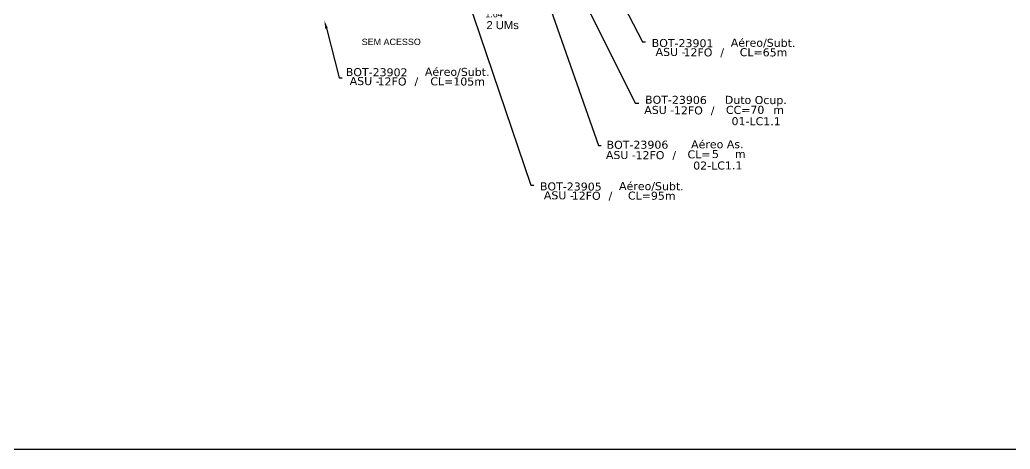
# Model space of a CAD drawing. Header units: metres. Extents: x -1286 to 457, y -500 to 94.
# Drawn here: x -900.8 to -616.3, y -499.8 to -376.4 of the extents above; entities that cross this region are included whole.
import ezdxf
from ezdxf import colors
from ezdxf.entities.mleader import LeaderData, LeaderLine
from ezdxf.enums import TextEntityAlignment as Align
from ezdxf.math import Vec2, Vec3

# ---------------------------------------------------------------- set-up
doc = ezdxf.new("R2010")
doc.units = ezdxf.units.M
doc.layers.add("20.0-LEGENDA DOS CDO'S", color=1, linetype='Continuous', lineweight=0)
doc.layers.add('EXTRA', color=50, linetype='Continuous', plot=False)
for name, color, linetype in [('label_cabos', 7, 'Continuous'), ('Legenda', 1, 'Continuous'), ('SETA', 7, 'Continuous')]:
    doc.layers.add(name, color=color, linetype=linetype)
doc.styles.add('ARIAL', font='arial.ttf')
doc.styles.add('DIGICADE', font='arial.ttf')
doc.styles.add('siredit', font='verdana.ttf')

# ---------------------------------------------------------------- blocks, each defined once
blk = doc.blocks.new('Inst CDOE-8 CAIXA DIST OPT CDOE 48F_8D C_SPL OPTAP')
at = {"layer": "20.0-LEGENDA DOS CDO'S", "color": 0}
for tag, p, style, flags in [('ID_ATIVIDADE', (0.12, 6.47), 'ARIAL', 3), ('FATOR', (7.92, 6.47), 'ARIAL', 1), ('QTDE', (0.23, -0.97), 'DIGICADE', 3)]:
    blk.add_attdef(tag, p, '', height=0.8, rotation=0.118, dxfattribs=dict(at, style=style, flags=flags))
at = {"layer": "20.0-LEGENDA DOS CDO'S", "color": 0, "style": 'ARIAL'}
for tag, p, height in [('FID', (0.12, 5.25), 0.8), ('SAP', (0.12, 2.96), 0.8), ('CORDOALHA', (0.12, 4.02), 0.8), ('1:XX', (-0.01, 1.7), 0.8), ('UMS', (0.14, 0.22), 1)]:
    blk.add_attdef(tag, p, '', height=height, rotation=0.118, dxfattribs=at)
blk.add_attdef('FIBRAS_UTILIZADAS', text='', height=0.8, rotation=0.118, dxfattribs=at).set_placement((13.48, 5.26), align=Align.CENTER)
blk = doc.blocks.new('LEGENDA DOS CABOS')
at = {"layer": 'EXTRA', "color": 0, "style": 'siredit'}
for tag, p in [('ID', (4.6, 0.97)), ('XX', (9.03, 0.97))]:
    blk.add_attdef(tag, text='', height=0.48, rotation=359.69, dxfattribs=at).set_placement(p, align=Align.MIDDLE_CENTER)
at = {"layer": 'Legenda', "color": 0, "style": 'siredit'}
for tag, p in [('TIPO_CABO', (1.31, 0)), ('CABO', (4.69, -0.05)), ('/', (6.81, -0.05)), ('METROS', (10.03, -0.05))]:
    blk.add_attdef(tag, text='', height=0.8, rotation=359.69, dxfattribs=at).set_placement(p, align=Align.MIDDLE_CENTER)
blk = doc.blocks.new('Inst CB AS CFOA-SM-ASU-120-S-12')
at = {"layer": 'label_cabos', "color": 0, "style": 'siredit'}
for tag, flags, p in [('ID_ATIVIDADE', 3, (1.31, 2.67)), ('FATOR', 1, (11.56, 2.55))]:
    blk.add_attdef(tag, text='', height=1, rotation=359.69, dxfattribs=dict(at, flags=flags)).set_placement(p, align=Align.MIDDLE_CENTER)
for tag, p in [('DESTINO_CABO', (3.13, 1.26)), ('TIPO_CABO', (13.11, 1.24)), ('TIPO_CABO', (1.26, 0)), ('CABO', (4.69, -0.05)), ('/', (7.71, -0.05)), ('LANCE', (10.81, 0)), ('UND', (15.96, 0)), ('FID', (13.15, -1.41))]:
    blk.add_attdef(tag, text='', height=1, rotation=359.69, dxfattribs=at).set_placement(p, align=Align.MIDDLE_CENTER)
blk.add_attdef('QTDE', (12.43, -0.47), '', height=1, rotation=359.69, dxfattribs=at)
blk = doc.blocks.new('Inst CB DT OCUP CFOA-SM-ASU-120-S-12')
at = {"layer": 'label_cabos', "color": 0, "style": 'siredit'}
for tag, flags, p in [('ID_ATIVIDADE', 3, (1.31, 2.67)), ('FATOR', 1, (11.56, 2.55))]:
    blk.add_attdef(tag, text='', height=1, rotation=359.69, dxfattribs=dict(at, flags=flags)).set_placement(p, align=Align.MIDDLE_CENTER)
for tag, p in [('DESTINO_CABO', (3.13, 1.26)), ('TIPO_CABO', (13.11, 1.24)), ('TIPO_CABO', (1.26, 0)), ('CABO', (4.69, -0.05)), ('/', (7.71, -0.05)), ('LANCE', (10.91, 0)), ('UND', (15.96, 0)), ('FID', (13.15, -1.41))]:
    blk.add_attdef(tag, text='', height=1, rotation=359.69, dxfattribs=at).set_placement(p, align=Align.MIDDLE_CENTER)
blk.add_attdef('QTDE', (12.43, -0.47), '', height=1, rotation=359.69, dxfattribs=at)

msp = doc.modelspace()

# ---------------------------------------------------------------- linework, layer by layer
msp.add_lwpolyline([(-1286.07, -499.81), (-445.07, -499.81), (-445.07, 94.19), (-1286.07, 94.19)], close=True)

# ---------------------------------------------------------------- block references
at = {"layer": "20.0-LEGENDA DOS CDO'S", "color": 7, "lineweight": 0, "xscale": 2.298850574712644, "yscale": 2.298850574712644, "zscale": 2.298850574712644}
msp.add_blockref('Inst CDOE-8 CAIXA DIST OPT CDOE 48F_8D C_SPL OPTAP', (-767.06, -379.62), dxfattribs=at).add_auto_attribs({'FID': 'BOT-23906', 'CORDOALHA': 'CORD', 'SAP': 'SAP 324607', '1:XX': '1:64', 'UMS': '2 UMs', 'FIBRAS_UTILIZADAS': '(8/0)'})
at = {"layer": 'label_cabos', "color": 0, "lineweight": 0}
ref = msp.add_blockref('LEGENDA DOS CABOS', (-720.15, -386.86), dxfattribs=dict(at, xscale=2.298850574712644, yscale=2.298850574712644, zscale=2.298850574712644))
ref.add_attrib('ID', 'BOT-23901', dxfattribs={"color": 0, "height": 2.299, "rotation": 359.69, "style": 'siredit'}).set_placement((-710.4, -383.12), align=Align.MIDDLE_CENTER)
ref.add_attrib('CABO', '12FO', dxfattribs={"color": 0, "height": 2.299, "rotation": 359.69, "style": 'siredit'}).set_placement((-705.98, -385.77), align=Align.MIDDLE_CENTER)
ref.add_attrib('METROS', 'CL=65m', dxfattribs={"color": 0, "height": 2.299, "rotation": 359.69, "style": 'siredit'}).set_placement((-687.14, -385.77), align=Align.MIDDLE_CENTER)
ref.add_attrib('XX', 'Aéreo/Subt.', dxfattribs={"color": 0, "height": 2.2989, "rotation": 359.69, "style": 'siredit'}).set_placement((-687.26, -383.02), align=Align.MIDDLE_CENTER)
ref.add_attrib('/', '/', dxfattribs={"color": 0, "height": 2.3, "rotation": 359.69, "style": 'siredit'}).set_placement((-699.02, -385.77), align=Align.MIDDLE_CENTER)
ref.add_attrib('TIPO_CABO', 'ASU -', dxfattribs={"color": 0, "height": 2.299, "rotation": 359.69, "style": 'siredit'}).set_placement((-713.85, -385.66), align=Align.MIDDLE_CENTER)
ref = msp.add_blockref('LEGENDA DOS CABOS', (-808.04, -395.23), dxfattribs=dict(at, xscale=2.298850574712644, yscale=2.298850574712644, zscale=2.298850574712644))
ref.add_attrib('ID', 'BOT-23902', dxfattribs={"color": 0, "height": 2.299, "rotation": 359.69, "style": 'siredit'}).set_placement((-798.29, -391.48), align=Align.MIDDLE_CENTER)
ref.add_attrib('CABO', '12FO', dxfattribs={"color": 0, "height": 2.299, "rotation": 359.69, "style": 'siredit'}).set_placement((-793.87, -394.14), align=Align.MIDDLE_CENTER)
ref.add_attrib('METROS', 'CL=105m', dxfattribs={"color": 0, "height": 2.299, "rotation": 359.69, "style": 'siredit'}).set_placement((-775.03, -394.14), align=Align.MIDDLE_CENTER)
ref.add_attrib('XX', 'Aéreo/Subt.', dxfattribs={"color": 0, "height": 2.2989, "rotation": 359.69, "style": 'siredit'}).set_placement((-775.15, -391.38), align=Align.MIDDLE_CENTER)
ref.add_attrib('/', '/', dxfattribs={"color": 0, "height": 2.3, "rotation": 359.69, "style": 'siredit'}).set_placement((-786.91, -394.14), align=Align.MIDDLE_CENTER)
ref.add_attrib('TIPO_CABO', 'ASU -', dxfattribs={"color": 0, "height": 2.299, "rotation": 359.69, "style": 'siredit'}).set_placement((-801.74, -394.03), align=Align.MIDDLE_CENTER)
ref = msp.add_blockref('Inst CB DT OCUP CFOA-SM-ASU-120-S-12', (-719.5, -402.32), dxfattribs=dict(at, xscale=2.298850574712644, yscale=2.298850574712644, zscale=2.298850574712644))
ref.add_attrib('DESTINO_CABO', 'BOT-23906', dxfattribs={"color": 0, "height": 2.299, "rotation": 359.69, "style": 'siredit'}).set_placement((-712.3, -399.42), align=Align.MIDDLE_CENTER)
ref.add_attrib('CABO', '12FO', dxfattribs={"color": 0, "height": 2.299, "rotation": 359.69, "style": 'siredit'}).set_placement((-708.73, -402.44), align=Align.MIDDLE_CENTER)
ref.add_attrib('TIPO_CABO', 'Duto Ocup.', dxfattribs={"color": 0, "height": 2.299, "rotation": 359.69, "style": 'siredit'}).set_placement((-689.36, -399.46), align=Align.MIDDLE_CENTER)
ref.add_attrib('/', '/', dxfattribs={"color": 0, "height": 2.3, "rotation": 359.69, "style": 'siredit'}).set_placement((-701.76, -402.44), align=Align.MIDDLE_CENTER)
ref.add_attrib('TIPO_CABO', 'ASU - ', dxfattribs={"color": 0, "height": 2.299, "rotation": 359.69, "style": 'siredit'}).set_placement((-716.6, -402.33), align=Align.MIDDLE_CENTER)
ref.add_attrib('FID', '01-LC1.1', dxfattribs={"color": 0, "height": 2.299, "rotation": 359.69, "style": 'siredit'}).set_placement((-689.27, -405.57), align=Align.MIDDLE_CENTER)
ref.add_attrib('LANCE', 'CC=', dxfattribs={"color": 0, "height": 2.299, "rotation": 359.69, "style": 'siredit'}).set_placement((-694.42, -402.32), align=Align.MIDDLE_CENTER)
ref.add_attrib('QTDE', '70', (-690.93, -403.41), dxfattribs={"color": 0, "height": 2.299, "rotation": 359.69, "style": 'siredit'})
ref.add_attrib('UND', 'm', dxfattribs={"color": 0, "height": 2.3, "rotation": 359.69, "style": 'siredit'}).set_placement((-682.8, -402.32), align=Align.MIDDLE_CENTER)
at = {"layer": 'label_cabos'}
ref = msp.add_blockref('Inst CB AS CFOA-SM-ASU-120-S-12', (-730.53, -415.28), dxfattribs=dict(at, xscale=2.298850574712644, yscale=2.298850574712644, zscale=2.298850574712644, rotation=0.4634636605451005))
ref.add_attrib('DESTINO_CABO', 'BOT-23906', dxfattribs={"color": 0, "height": 2.299, "rotation": 0.1535, "style": 'siredit'}).set_placement((-723.36, -412.32), align=Align.MIDDLE_CENTER)
ref.add_attrib('TIPO_CABO', 'Aéreo As.', dxfattribs={"color": 0, "height": 2.299, "rotation": 0.1535, "style": 'siredit'}).set_placement((-700.42, -412.18), align=Align.MIDDLE_CENTER)
ref.add_attrib('CABO', '12FO', dxfattribs={"color": 0, "height": 2.299, "rotation": 0.1535, "style": 'siredit'}).set_placement((-719.76, -415.32), align=Align.MIDDLE_CENTER)
ref.add_attrib('/', '/', dxfattribs={"color": 0, "height": 2.3, "rotation": 0.1535, "style": 'siredit'}).set_placement((-712.8, -415.26), align=Align.MIDDLE_CENTER)
ref.add_attrib('TIPO_CABO', 'ASU - ', dxfattribs={"color": 0, "height": 2.299, "rotation": 0.1535, "style": 'siredit'}).set_placement((-727.63, -415.27), align=Align.MIDDLE_CENTER)
ref.add_attrib('FID', '02-LC1.1', dxfattribs={"color": 0, "height": 2.299, "rotation": 0.1535, "style": 'siredit'}).set_placement((-700.28, -418.29), align=Align.MIDDLE_CENTER)
ref.add_attrib('LANCE', 'CL=', dxfattribs={"color": 0, "height": 2.299, "rotation": 0.1535, "style": 'siredit'}).set_placement((-705.68, -415.08), align=Align.MIDDLE_CENTER)
ref.add_attrib('QTDE', '5', (-701.95, -416.14), dxfattribs={"color": 0, "height": 2.3, "rotation": 0.1535, "style": 'siredit'})
ref.add_attrib('UND', 'm', dxfattribs={"color": 0, "height": 2.3, "rotation": 0.1535, "style": 'siredit'}).set_placement((-693.83, -414.98), align=Align.MIDDLE_CENTER)
at = {"layer": 'label_cabos', "color": 0, "lineweight": 0}
ref = msp.add_blockref('LEGENDA DOS CABOS', (-752.26, -428.06), dxfattribs=dict(at, xscale=2.298850574712644, yscale=2.298850574712644, zscale=2.298850574712644))
ref.add_attrib('ID', 'BOT-23905', dxfattribs={"color": 0, "height": 2.299, "rotation": 359.69, "style": 'siredit'}).set_placement((-742.51, -424.32), align=Align.MIDDLE_CENTER)
ref.add_attrib('CABO', '12FO', dxfattribs={"color": 0, "height": 2.299, "rotation": 359.69, "style": 'siredit'}).set_placement((-738.09, -426.97), align=Align.MIDDLE_CENTER)
ref.add_attrib('METROS', 'CL=95m', dxfattribs={"color": 0, "height": 2.299, "rotation": 359.69, "style": 'siredit'}).set_placement((-719.25, -426.97), align=Align.MIDDLE_CENTER)
ref.add_attrib('XX', 'Aéreo/Subt.', dxfattribs={"color": 0, "height": 2.2989, "rotation": 359.69, "style": 'siredit'}).set_placement((-719.37, -424.22), align=Align.MIDDLE_CENTER)
ref.add_attrib('/', '/', dxfattribs={"color": 0, "height": 2.3, "rotation": 359.69, "style": 'siredit'}).set_placement((-731.13, -426.97), align=Align.MIDDLE_CENTER)
ref.add_attrib('TIPO_CABO', 'ASU -', dxfattribs={"color": 0, "height": 2.299, "rotation": 359.69, "style": 'siredit'}).set_placement((-745.96, -426.86), align=Align.MIDDLE_CENTER)

# ---------------------------------------------------------------- texts
at = {"color": 8, "style": 'ARIAL'}
msp.add_text('SEM ACESSO', height=1.839, dxfattribs=at).set_placement((-802.6, -383.68))

# ---------------------------------------------------------------- leaders
at = {"layer": 'SETA', "lineweight": 0}
ml = msp.add_multileader_mtext('Standard', dxfattribs=at)
ml.set_content('', color=256)
ml.set_leader_properties()
ml.build(insert=Vec2(0, 0))
ml.multileader.update_dxf_attribs({"text_right_attachment_type": 6, "dogleg_length": 0.36, "arrow_head_size": 2.3})
ctx = ml.context
ctx.base_point, ctx.char_height, ctx.arrow_head_size, ctx.landing_gap_size, ctx.plane_origin, ctx.plane_x_axis = Vec3(-722.74, -400.54), 0.414, 2.3, 0.207, Vec3(1351100.73, -22334874.44), Vec3(-1, 0)
ctx.right_attachment, ctx.text_align_type = 6, 2
notes = []
notes.append((ctx, [(0, (1, 1, 0), (-723.98, -400.33), (1, 0), 0.828, [(0, [(-757.39, -333.5)], 0, [])])]))
ctx.mtext.insert, ctx.mtext.text_direction, ctx.mtext.rotation, ctx.mtext.alignment = Vec3(-722.95, -400.75), Vec3(-1, 0), 3.141593, 3
ml = msp.add_multileader_mtext('Standard', dxfattribs=at)
ml.set_content('', color=256)
ml.set_leader_properties()
ml.build(insert=Vec2(0, 0))
ml.multileader.update_dxf_attribs({"text_right_attachment_type": 6, "dogleg_length": 0.36, "arrow_head_size": 2.3})
ctx = ml.context
ctx.base_point, ctx.char_height, ctx.arrow_head_size, ctx.landing_gap_size, ctx.plane_origin = Vec3(-753.16, -423.97), 0.414, 2.3, 0.207, Vec3(-1352576.63, -22334897.78)
ctx.right_attachment = 6
notes.append((ctx, [(0, (1, 1, 0), (-753.99, -423.97), (1, 0), 0.828, [(0, [(-778, -353.16)], 0, [])])]))
ctx.mtext.insert = Vec3(-752.96, -423.76)
ml = msp.add_multileader_mtext('Standard', dxfattribs=at)
ml.set_content('', color=256)
ml.set_leader_properties()
ml.build(insert=Vec2(0, 0))
ml.multileader.update_dxf_attribs({"text_right_attachment_type": 6, "dogleg_length": 0.36, "arrow_head_size": 2.3})
ctx = ml.context
ctx.base_point, ctx.char_height, ctx.arrow_head_size, ctx.landing_gap_size, ctx.plane_origin, ctx.plane_x_axis = Vec3(-733.36, -412.34), 0.414, 2.3, 0.207, Vec3(1351090.11, -22334886.66), Vec3(-1, 0)
ctx.right_attachment = 6
notes.append((ctx, [(0, (1, 1, 0), (-734.6, -412.55), (1, 0), 0.828, [(0, [(-754.3, -356.13)], 0, [])])]))
ctx.mtext.insert = Vec3(-733.57, -412.34)
ml = msp.add_multileader_mtext('Standard', dxfattribs=at)
ml.set_content('', color=256)
ml.set_leader_properties()
ml.build(insert=Vec2(0, 0))
ml.multileader.update_dxf_attribs({"text_right_attachment_type": 6, "dogleg_length": 0.36, "arrow_head_size": 2.3})
ctx = ml.context
ctx.base_point, ctx.char_height, ctx.arrow_head_size, ctx.landing_gap_size, ctx.plane_origin = Vec3(-721.05, -382.77), 0.414, 2.3, 0.207, Vec3(-1352544.52, -22334856.59)
ctx.right_attachment = 6
notes.append((ctx, [(0, (1, 1, 0), (-721.88, -382.77), (1, 0), 0.828, [(0, [(-732.18, -362.78)], 0, [])])]))
ctx.mtext.insert = Vec3(-720.84, -382.56)
ml = msp.add_multileader_mtext('Standard', dxfattribs=at)
ml.set_content('', color=256)
ml.set_leader_properties()
ml.build(insert=Vec2(0, 0))
ml.multileader.update_dxf_attribs({"text_right_attachment_type": 6, "dogleg_length": 0.36, "arrow_head_size": 2.3})
ctx = ml.context
ctx.base_point, ctx.char_height, ctx.arrow_head_size, ctx.landing_gap_size, ctx.plane_origin = Vec3(-808.25, -393.11), 0.414, 2.3, 0.207, Vec3(-1352631.72, -22334866.93)
ctx.right_attachment = 6
notes.append((ctx, [(0, (1, 1, 0), (-809.07, -393.11), (1, 0), 0.828, [(0, [(-813.3, -376.63)], 0, [])])]))
ctx.mtext.insert = Vec3(-808.04, -392.9)
for ctx, leaders in notes:
    for number, flags, end, landing, length, lines in leaders:
        leader = LeaderData()
        leader.index, (leader.has_last_leader_line, leader.has_dogleg_vector, leader.attachment_direction) = number, flags
        leader.last_leader_point, leader.dogleg_vector, leader.dogleg_length = Vec3(end), Vec3(landing), length
        for number, points, colour, breaks in lines:
            line = LeaderLine()
            line.index, line.vertices, line.color, line.breaks = number, Vec3.list(points), colors.encode_raw_color(colour), breaks
            leader.lines.append(line)
        ctx.leaders.append(leader)

doc.saveas('drawing.dxf')
